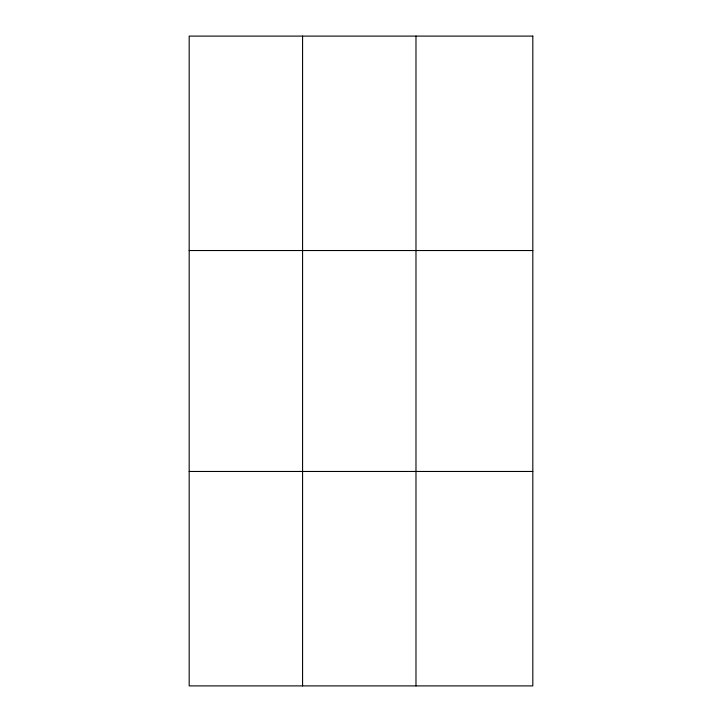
<?xml version="1.0" encoding="UTF-8"?>
<svg xmlns="http://www.w3.org/2000/svg" width="722" height="722" viewBox="0 0 722 722"><rect width="100%" height="100%" fill="white"/><g stroke="black" fill="none" stroke-linecap="round" stroke-linejoin="round"><path stroke-width="1.08" d="M302.581 36.1L302.581 685.9M415.98 36.1L415.98 685.9M189.182 250.534L532.818 250.534M189.182 471.466L532.818 471.466M532.818 36.1L532.818 685.9L189.182 685.9L189.182 36.1L532.818 36.1"/></g></svg>
